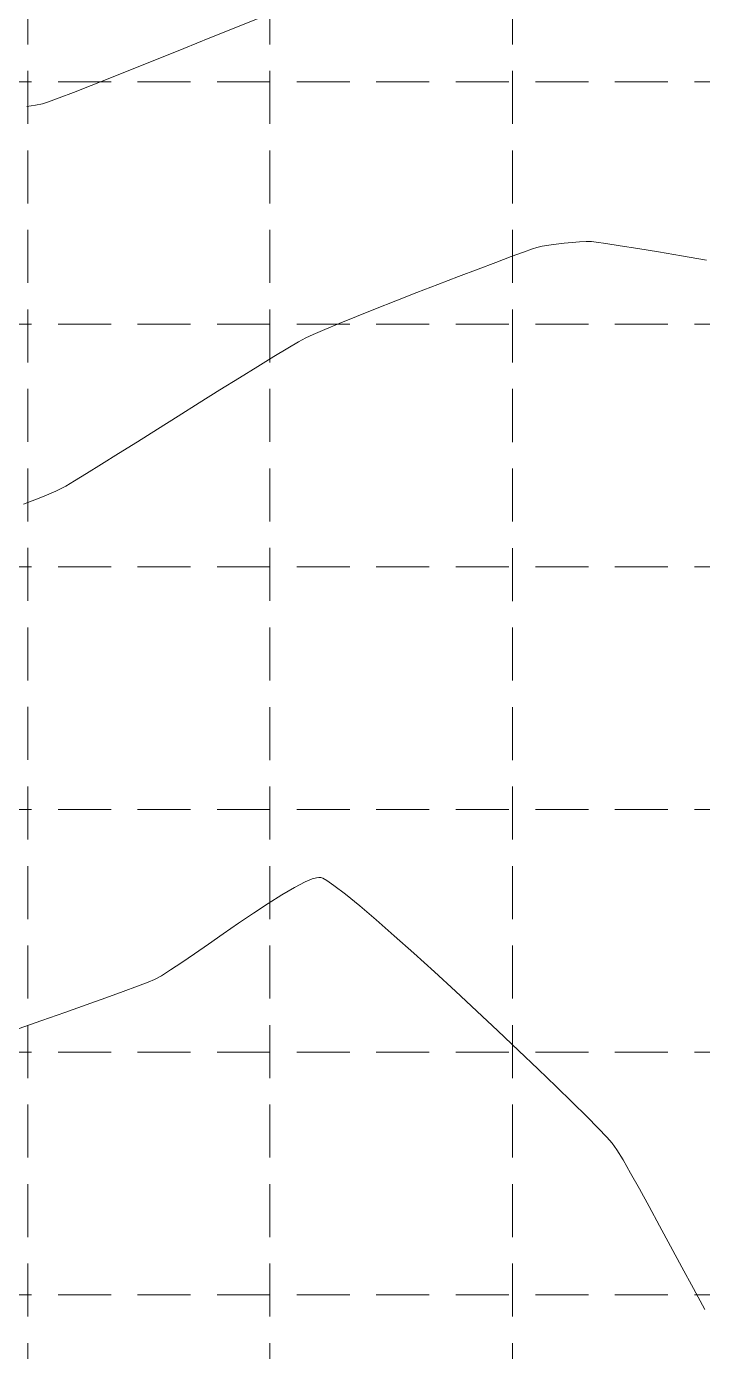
# Model space of a CAD drawing. Extents: x 2140663 to 2528301, y 336313 to 7007653.
# Drawn here: x 2527558.4 to 2527634.9, y 7006712 to 7006862 of the extents above; entities that cross this region are included whole.
import ezdxf

# ---------------------------------------------------------------- set-up
doc = ezdxf.new("R2010")
doc.units = 0
doc.header["$MEASUREMENT"] = 0
doc.linetypes.add('HIDDEN', pattern=[0.375, 0.25, -0.125])
doc.layers.add('1 EXISTING CONTOURS', color=43, linetype='Continuous')
doc.layers.add('GRID', color=254, linetype='HIDDEN')

msp = doc.modelspace()

# ---------------------------------------------------------------- linework, layer by layer
at = {"layer": '1 EXISTING CONTOURS', "color": 43, "lineweight": 0}
for points, elevation in [([(2527582.056515795, 7006861.900666418), (2527584.95441381, 7006863.067562728)], 604), ([(2527570.538121796, 7006857.253640558), (2527573.284930163, 7006858.359108086)], 604), ([(2527567.981348872, 7006856.230036514), (2527570.538121796, 7006857.253640558)], 604), ([(2527563.681530198, 7006854.53482894), (2527565.675516602, 7006855.314898469)], 604), ([(2527560.872715837, 7006853.486305483), (2527562.060294872, 7006853.916430439)], 604), ([(2527558.400880617, 7006852.96458042), (2527559.383672381, 7006853.1157819)], 604), ([(2527616.135407377, 7006837.001964626), (2527616.724655626, 7006837.125424015)], 603), ([(2527617.46578438, 7006837.249335005), (2527618.308692385, 7006837.367501572)], 603), ([(2527618.308692385, 7006837.367501572), (2527619.203278386, 7006837.473727696)], 603), ([(2527620.947079355, 7006837.625574526), (2527621.696091811, 7006837.658803189)], 603), ([(2527621.696091811, 7006837.658803189), (2527622.296377242, 7006837.655307323)], 603), ([(2527625.529536667, 7006837.192769992), (2527627.532306396, 7006836.874316603)], 603), ([(2527611.467356819, 7006835.312375963), (2527613.207184543, 7006835.963640306)], 603), ([(2527614.611269484, 7006836.479865818), (2527615.610410732, 7006836.83474357)], 603), ([(2527627.532306396, 7006836.874316603), (2527629.877352151, 7006836.490155489)], 603), ([(2527629.877352151, 7006836.490155489), (2527632.492524571, 7006836.0501443)], 603), ([(2527632.492524571, 7006836.0501443), (2527635.305674297, 7006835.56414068)], 603), ([(2527592.118632175, 7006827.715223248), (2527593.766104008, 7006828.397935136)], 603), ([(2527593.766104008, 7006828.397935136), (2527595.700641245, 7006829.182388579)], 603), ([(2527590.827426655, 7006827.160561848), (2527592.118632175, 7006827.715223248)], 603), ([(2527586.375549251, 7006824.664721193), (2527587.933988967, 7006825.60586118)], 603), ([(2527582.470605164, 7006822.253893228), (2527584.534346957, 7006823.534109656)], 603), ([(2527575.54637356, 7006817.914281185), (2527577.916395388, 7006819.404112333)], 603), ([(2527568.787317243, 7006813.663424836), (2527570.92161141, 7006815.004070777)], 603), ([(2527566.852045117, 7006812.452240614), (2527568.787317243, 7006813.663424836)], 603), ([(2527565.176018111, 7006811.410384772), (2527566.852045117, 7006812.452240614)], 603), ([(2527562.842591766, 7006809.994124861), (2527563.819459301, 7006810.577723968)], 603), ([(2527562.305638581, 7006809.699454109), (2527562.842591766, 7006809.994124861)], 603), ([(2527588.686018227, 7006764.562794506), (2527589.904808157, 7006765.194449193)], 602), ([(2527591.197351704, 7006765.664795138), (2527591.462198114, 7006765.695875968)], 602), ([(2527593.153003736, 7006764.793592955), (2527594.469061688, 7006763.790964712)], 602), ([(2527594.469061688, 7006763.790964712), (2527596.076707978, 7006762.478394656)], 602), ([(2527582.350424402, 7006760.498778406), (2527584.059409499, 7006761.658512646)], 602), ([(2527604.524775146, 7006755.01150873), (2527606.916562094, 7006752.811338941)], 602), ([(2527570.918391419, 7006753.371442611), (2527572.12835169, 7006753.842484841)], 602), ([(2527565.1368804, 7006751.254305777), (2527567.360915495, 7006752.054127838)], 602), ([(2527567.360915495, 7006752.054127838), (2527569.308665927, 7006752.767581863)], 602), ([(2527562.698300921, 7006750.391340928), (2527565.1368804, 7006751.254305777)], 602), ([(2527611.721419695, 7006748.319845743), (2527614.04465021, 7006746.116803584)], 602), ([(2527621.761448751, 7006738.61927906), (2527623.072017162, 7006737.29426207)], 602), ([(2527624.63635603, 7006735.612449422), (2527625.162903378, 7006734.865807363)], 602), ([(2527632.526684955, 7006721.564874501), (2527633.828728084, 7006719.165214526)], 602), ([(2527633.828728084, 7006719.165214526), (2527635.124453019, 7006716.804163997)], 602)]:
    msp.add_lwpolyline(points, dxfattribs=dict(at, elevation=elevation))
at = {"layer": '1 EXISTING CONTOURS', "color": 43, "lineweight": 0, "extrusion": (-0.3743273510635348, 0.9272966268922567, 0), "elevation": 5551296.309776558}
msp.add_lwpolyline([(-4966675.186854675, 604.0000000000003), (-4966678.369744955, 604.0000000000003)], dxfattribs=at)
at = {"layer": '1 EXISTING CONTOURS', "color": 43, "lineweight": 0, "extrusion": (-0.3745707577656109, 0.9271983323037721, 0), "elevation": 5549992.343592384}
msp.add_lwpolyline([(-4968129.081030658, 604.0000000000007), (-4968132.256363823, 604.0000000000007)], dxfattribs=at)
at = {"layer": '1 EXISTING CONTOURS', "color": 43, "lineweight": 0, "extrusion": (0.3742666957795919, -0.9273211096649459, 0), "elevation": -5551621.167141633}
msp.add_lwpolyline([(4966305.789199909, 604), (4966308.890540497, 604)], dxfattribs=at)
at = {"layer": '1 EXISTING CONTOURS', "color": 43, "lineweight": 0, "extrusion": (0.3688891351429308, -0.9294734025099917, 0), "elevation": -5580294.134375623}
msp.add_lwpolyline([(4934057.865674427, 604.0000000000003), (4934060.346468674, 604.0000000000003)], dxfattribs=at)
at = {"layer": '1 EXISTING CONTOURS', "color": 43, "lineweight": 0, "extrusion": (-0.3563903882751027, 0.9343371399795267, 0), "elevation": 5645965.024474056}
msp.add_lwpolyline([(-4858770.494400237, 604.0000000000007), (-4858772.229571898, 604.0000000000007)], dxfattribs=at)
at = {"layer": '1 EXISTING CONTOURS', "color": 43, "lineweight": 0, "extrusion": (0.1914540068673558, -0.981501585966337, 0), "elevation": -6393326.074173844}
msp.add_lwpolyline([(3822293.648246001, 604.0000000000007), (3822294.459274669, 604.0000000000007)], dxfattribs=at)
at = {"layer": '1 EXISTING CONTOURS', "color": 43, "lineweight": 0, "extrusion": (0.2966185324331759, -0.9549960451317007, 0), "elevation": -5941795.971538519}
msp.add_lwpolyline([(4492172.509679656, 604.0000000000007), (4492173.23535547, 604.0000000000007)], dxfattribs=at)
at = {"layer": '1 EXISTING CONTOURS', "color": 43, "lineweight": 0, "extrusion": (0.1649033506807543, -0.9863097307307985, 0), "elevation": -6494099.171319099}
msp.add_lwpolyline([(3648463.89074248, 603), (3648464.642158318, 603)], dxfattribs=at)
at = {"layer": '1 EXISTING CONTOURS', "color": 43, "lineweight": 0, "extrusion": (0.0978250312715276, -0.995203629041175, 0), "elevation": -6725965.654352279}
msp.add_lwpolyline([(3200939.898918737, 603), (3200940.799400523, 603)], dxfattribs=at)
at = {"layer": '1 EXISTING CONTOURS', "color": 43, "lineweight": 0, "extrusion": (0.07500555457135641, -0.9971831159739135, 0), "elevation": -6797514.565711803}
msp.add_lwpolyline([(3046051.823874518, 603.0000000000007), (3046052.67390719, 603.0000000000007)], dxfattribs=at)
at = {"layer": '1 EXISTING CONTOURS', "color": 43, "lineweight": 0, "extrusion": (-0.113766878658236, -0.9935074722015745, 0), "elevation": -7248905.26613699}
msp.add_lwpolyline([(1714065.589044786, 603.0000000000007), (1714066.135639051, 603.0000000000007)], dxfattribs=at)
at = {"layer": '1 EXISTING CONTOURS', "color": 43, "lineweight": 0, "extrusion": (-0.1414824082996282, -0.9899407700169427, 0), "elevation": -7293968.368914515}
msp.add_lwpolyline([(1510852.642731136, 603.0000000000007), (1510853.755696304, 603.0000000000007)], dxfattribs=at)
at = {"layer": '1 EXISTING CONTOURS', "color": 43, "lineweight": 0, "extrusion": (-0.1511618043473346, -0.9885090332953252, 0), "elevation": -7308402.295641948}
msp.add_lwpolyline([(1439412.90909963, 603.0000000000003), (1439414.515907751, 603.0000000000003)], dxfattribs=at)
at = {"layer": '1 EXISTING CONTOURS', "color": 43, "lineweight": 0, "extrusion": (0.3450761342481016, -0.9385746968528323, 0), "elevation": -5704219.946061536}
msp.add_lwpolyline([(4790245.667338017, 603), (4790247.163313718, 603)], dxfattribs=at)
at = {"layer": '1 EXISTING CONTOURS', "color": 43, "lineweight": 0, "extrusion": (0.3034948081478612, -0.9528330921138776, 0), "elevation": -5909227.792432989}
msp.add_lwpolyline([(4534934.398626832, 603.0000000000007), (4534934.94961173, 603.0000000000007)], dxfattribs=at)
at = {"layer": '1 EXISTING CONTOURS', "color": 43, "lineweight": 0, "extrusion": (0.3570708984922418, -0.9340772845166203, 0), "elevation": -5642389.21047375}
msp.add_lwpolyline([(4862916.931604957, 603), (4862919.290842889, 603)], dxfattribs=at)
at = {"layer": '1 EXISTING CONTOURS', "color": 43, "lineweight": 0, "extrusion": (-0.3542294095367904, 0.9351585562989929, 0), "elevation": 5657147.67732608}
msp.add_lwpolyline([(-4845742.480636647, 603.0000000000003), (-4845744.626122653, 603.0000000000003)], dxfattribs=at)
at = {"layer": '1 EXISTING CONTOURS', "color": 43, "lineweight": 0, "extrusion": (-0.3619648604424616, 0.9321917398287058, 0), "elevation": 5616807.505098921}
msp.add_lwpolyline([(-4892437.129071361, 603.0000000000007), (-4892439.693768788, 603.0000000000007)], dxfattribs=at)
at = {"layer": '1 EXISTING CONTOURS', "color": 43, "lineweight": 0, "extrusion": (-0.3595582460837149, 0.9331226434253982, 0), "elevation": 5629413.161271279}
msp.add_lwpolyline([(-4877929.90583154, 603), (-4877932.40480703, 603)], dxfattribs=at)
at = {"layer": '1 EXISTING CONTOURS', "color": 43, "lineweight": 0, "extrusion": (-0.3645057171309281, 0.9312011502241972, 0), "elevation": 5603444.334469054}
msp.add_lwpolyline([(-4907734.111525606, 603.0000000000007), (-4907736.667931376, 603.0000000000007)], dxfattribs=at)
at = {"layer": '1 EXISTING CONTOURS', "color": 43, "lineweight": 0, "extrusion": (0.3709909533009993, -0.9286364803133763, 0), "elevation": -5569082.051549978}
msp.add_lwpolyline([(4946687.813090309, 603), (4946690.130899029, 603)], dxfattribs=at)
at = {"layer": '1 EXISTING CONTOURS', "color": 43, "lineweight": 0, "extrusion": (0.3674093876880711, -0.9300593216772126, 0), "elevation": -5588104.416717269}
msp.add_lwpolyline([(4925191.080140442, 603.0000000000007), (4925193.554246407, 603.0000000000007)], dxfattribs=at)
at = {"layer": '1 EXISTING CONTOURS', "color": 43, "lineweight": 0, "extrusion": (-0.4784804887399464, 0.8780981846554418, 0), "elevation": 4943279.378176533}
msp.add_lwpolyline([(-5572101.124672009, 603.0000000000007), (-5572102.049677144, 603.0000000000007)], dxfattribs=at)
at = {"layer": '1 EXISTING CONTOURS', "color": 43, "lineweight": 0, "extrusion": (0.4196894270603317, -0.9076677722678991, 0), "elevation": -5299068.053287741}
msp.add_lwpolyline([(5234903.058256842, 603.0000000000007), (5234904.012062103, 603.0000000000007)], dxfattribs=at)
at = {"layer": '1 EXISTING CONTOURS', "color": 43, "lineweight": 0, "extrusion": (0.5053465327080825, -0.8629164976287793, 0), "elevation": -4768997.61274927}
msp.add_lwpolyline([(5721972.352658681, 603), (5721973.761200604, 603)], dxfattribs=at)
at = {"layer": '1 EXISTING CONTOURS', "color": 43, "lineweight": 0, "extrusion": (0.5232794099891375, -0.8521611696630047, 0), "elevation": -4648309.994618409}
msp.add_lwpolyline([(5820435.878038127, 603.0000000000007), (5820438.038664965, 603.0000000000007)], dxfattribs=at)
at = {"layer": '1 EXISTING CONTOURS', "color": 43, "lineweight": 0, "extrusion": (-0.5296339857998661, 0.8482262912016741, 0), "elevation": 4604677.275184724}
msp.add_lwpolyline([(-5855010.478500126, 603), (-5855013.102868456, 603)], dxfattribs=at)
at = {"layer": '1 EXISTING CONTOURS', "color": 43, "lineweight": 0, "extrusion": (0.5312365343959826, -0.847223550500661, 0), "elevation": -4593600.680547275}
msp.add_lwpolyline([(5863701.993874723, 603.0000000000007), (5863704.741852585, 603.0000000000007)], dxfattribs=at)
at = {"layer": '1 EXISTING CONTOURS', "color": 43, "lineweight": 0, "extrusion": (-0.5326299937830009, 0.8463482083177823, 0), "elevation": 4583945.240209808}
msp.add_lwpolyline([(-5871247.638576351, 603), (-5871250.417183308, 603)], dxfattribs=at)
at = {"layer": '1 EXISTING CONTOURS', "color": 43, "lineweight": 0, "extrusion": (0.5325557224262061, -0.8463949447575299, 0), "elevation": -4584460.440154482}
msp.add_lwpolyline([(5870842.676967723, 603.0000000000007), (5870845.362585288, 603.0000000000007)], dxfattribs=at)
at = {"layer": '1 EXISTING CONTOURS', "color": 43, "lineweight": 0, "extrusion": (0.5231198128365225, -0.8522591515600649, 0), "elevation": -4649399.725945204}
msp.add_lwpolyline([(5819540.834286232, 603), (5819542.426007257, 603)], dxfattribs=at)
at = {"layer": '1 EXISTING CONTOURS', "color": 43, "lineweight": 0, "extrusion": (0.3693114268529363, -0.9293056924370195, 0), "elevation": -5578010.413723855}
msp.add_lwpolyline([(4936569.356611609, 603.0000000000007), (4936570.402021639, 603.0000000000007)], dxfattribs=at)
at = {"layer": '1 EXISTING CONTOURS', "color": 43, "lineweight": 0, "extrusion": (-0.3882097545610776, 0.9215710425483365, 0), "elevation": 5476048.544669868}
msp.add_lwpolyline([(-5049437.577210642, 603), (-5049438.556873389, 603)], dxfattribs=at)
at = {"layer": '1 EXISTING CONTOURS', "color": 43, "lineweight": 0, "extrusion": (0.4026358609995286, -0.9153602369762237, 0), "elevation": -5396067.753378732}
msp.add_lwpolyline([(5134821.341017312, 603.0000000000007), (5134822.201052703, 603.0000000000007)], dxfattribs=at)
at = {"layer": '1 EXISTING CONTOURS', "color": 43, "lineweight": 0, "extrusion": (0.4138101370720336, -0.9103632079870236, 0), "elevation": -5332810.851595231}
msp.add_lwpolyline([(5200487.924857213, 603), (5200488.611116976, 603)], dxfattribs=at)
at = {"layer": '1 EXISTING CONTOURS', "color": 43, "lineweight": 0, "extrusion": (0.3437403908201719, -0.9390647175348436, 0), "elevation": -5711022.334564354}
msp.add_lwpolyline([(4782063.463206906, 603), (4782064.520931901, 603)], dxfattribs=at)
at = {"layer": '1 EXISTING CONTOURS', "color": 43, "lineweight": 0, "extrusion": (-0.3836043035707018, 0.923497557269123, 0), "elevation": 5501136.176285874}
msp.add_lwpolyline([(-5022048.385568544, 602.0000000000007), (-5022049.256682564, 602.0000000000007)], dxfattribs=at)
at = {"layer": '1 EXISTING CONTOURS', "color": 43, "lineweight": 0, "extrusion": (0.2687564037269857, -0.9632081786694595, 0), "elevation": -6069667.6740588}
msp.add_lwpolyline([(4317709.148735318, 602), (4317709.655450156, 602)], dxfattribs=at)
at = {"layer": '1 EXISTING CONTOURS', "color": 43, "lineweight": 0, "extrusion": (-0.0301666775370628, -0.9995448822170894, 0), "elevation": -7079825.828792652}
msp.add_lwpolyline([(2315070.269050492, 602.0000000000007), (2315070.382237016, 602.0000000000007)], dxfattribs=at)
at = {"layer": '1 EXISTING CONTOURS', "color": 43, "lineweight": 0, "extrusion": (-0.18192967840303, -0.9833115437724558, 0), "elevation": -7349677.512340769}
msp.add_lwpolyline([(1210671.344892164, 602.0000000000007), (1210671.433321689, 602.0000000000007)], dxfattribs=at)
at = {"layer": '1 EXISTING CONTOURS', "color": 43, "lineweight": 0, "extrusion": (0.3510686645864118, 0.9363497171172284, 0), "elevation": 7448141.288477892}
msp.add_lwpolyline([(93146.13110416709, 602), (93145.89227040345, 602)], dxfattribs=at)
at = {"layer": '1 EXISTING CONTOURS', "color": 43, "lineweight": 0, "extrusion": (-0.4815468732990202, -0.8764203379748426, 0), "elevation": -7358025.838352758}
msp.add_lwpolyline([(-1158853.128100847, 602), (-1158852.609664178, 602)], dxfattribs=at)
at = {"layer": '1 EXISTING CONTOURS', "color": 43, "lineweight": 0, "extrusion": (0.5599618603912644, 0.8285183853766639, 0), "elevation": 7220589.217769882}
msp.add_lwpolyline([(1829364.632056061, 602), (1829363.651128559, 602)], dxfattribs=at)
at = {"layer": '1 EXISTING CONTOURS', "color": 43, "lineweight": 0, "extrusion": (0.533472228002364, -0.8458175819585413, 0), "elevation": -4578046.344177602}
msp.add_lwpolyline([(5875789.774845051, 602), (5875791.616691357, 602)], dxfattribs=at)
at = {"layer": '1 EXISTING CONTOURS', "color": 43, "lineweight": 0, "extrusion": (-0.5062712778864745, 0.8623742767425268, 0), "elevation": 4762807.968103236}
msp.add_lwpolyline([(-5727049.476928821, 602), (-5727051.114063201, 602)], dxfattribs=at)
at = {"layer": '1 EXISTING CONTOURS', "color": 43, "lineweight": 0, "extrusion": (-0.5505988386345495, 0.834769979631686, 0), "elevation": 4457349.43929861}
msp.add_lwpolyline([(-5967866.125556797, 602), (-5967868.110439101, 602)], dxfattribs=at)
at = {"layer": '1 EXISTING CONTOURS', "color": 43, "lineweight": 0, "extrusion": (0.6481736899418985, 0.7614925263369979, 0), "elevation": 6973918.536838505}
msp.add_lwpolyline([(2616853.568155663, 602.0000000000003), (2616851.133050267, 602.0000000000003)], dxfattribs=at)
at = {"layer": '1 EXISTING CONTOURS', "color": 43, "lineweight": 0, "extrusion": (-0.6587070560542516, -0.7523995044551406, 0), "elevation": -6936830.021045938}
msp.add_lwpolyline([(-2713639.41416726, 602), (-2713636.681492998, 602)], dxfattribs=at)
at = {"layer": '1 EXISTING CONTOURS', "color": 43, "lineweight": 0, "extrusion": (0.5710323891600978, -0.8209275306201582, 0), "elevation": -4308711.213047091}
msp.add_lwpolyline([(6076045.005623612, 602.0000000000007), (6076047.042523572, 602.0000000000007)], dxfattribs=at)
at = {"layer": '1 EXISTING CONTOURS', "color": 43, "lineweight": 0, "extrusion": (0.568072600542293, -0.8229784447439169, 0), "elevation": -4330562.579087371}
msp.add_lwpolyline([(6060492.366879548, 602), (6060494.449632511, 602)], dxfattribs=at)
at = {"layer": '1 EXISTING CONTOURS', "color": 43, "lineweight": 0, "extrusion": (-0.6663449966783022, -0.7456435779927255, 0), "elevation": -6908798.530449249}
msp.add_lwpolyline([(-2784230.17110491, 602.0000000000007), (-2784227.203345302, 602.0000000000007)], dxfattribs=at)
at = {"layer": '1 EXISTING CONTOURS', "color": 43, "lineweight": 0, "extrusion": (-0.5704664274529003, 0.8213209209250213, 0), "elevation": 4312898.116678464}
msp.add_lwpolyline([(-6073071.846196317, 602.0000000000007), (-6073073.773877008, 602.0000000000007)], dxfattribs=at)
at = {"layer": '1 EXISTING CONTOURS', "color": 43, "lineweight": 0, "extrusion": (-0.5656478770841805, 0.8246468814893803, 0), "elevation": 4348381.573241205}
msp.add_lwpolyline([(-6047714.301990592, 602), (-6047716.057108447, 602)], dxfattribs=at)
at = {"layer": '1 EXISTING CONTOURS', "color": 43, "lineweight": 0, "extrusion": (-0.6722328595334509, -0.7403397750786322, 0), "elevation": -6886518.246710741}
msp.add_lwpolyline([(-2838887.932255467, 602), (-2838884.792077088, 602)], dxfattribs=at)
at = {"layer": '1 EXISTING CONTOURS', "color": 43, "lineweight": 0, "extrusion": (0.5311981334570982, -0.84724762791742, 0), "elevation": -4593813.791077267}
msp.add_lwpolyline([(5863455.714863789, 602.0000000000007), (5863456.935995243, 602.0000000000007)], dxfattribs=at)
at = {"layer": '1 EXISTING CONTOURS', "color": 43, "lineweight": 0, "extrusion": (0.5544540124030766, -0.8322143642897118, 0), "elevation": -4429698.422183767}
msp.add_lwpolyline([(5988407.490799624, 602.0000000000007), (5988409.010205287, 602.0000000000007)], dxfattribs=at)
at = {"layer": '1 EXISTING CONTOURS', "color": 43, "lineweight": 0, "extrusion": (0.3512324066377666, -0.9362883084432074, 0), "elevation": -5672576.445212497}
msp.add_lwpolyline([(4827532.229757398, 602.0000000000007), (4827533.949020019, 602.0000000000007)], dxfattribs=at)
at = {"layer": '1 EXISTING CONTOURS', "color": 43, "lineweight": 0, "extrusion": (-0.3879101459313743, 0.9216971946813661, 0), "elevation": 5477634.487280185}
msp.add_lwpolyline([(-5047647.045600077, 602.0000000000007), (-5047647.857639843, 602.0000000000007)], dxfattribs=at)
at = {"layer": '1 EXISTING CONTOURS', "color": 43, "lineweight": 0, "extrusion": (0.4771815499813382, -0.8788047384700471, 0), "elevation": -4951457.611845736}
msp.add_lwpolyline([(5564736.830171961, 602.0000000000007), (5564737.692412419, 602.0000000000007)], dxfattribs=at)
at = {"layer": '1 EXISTING CONTOURS', "color": 43, "lineweight": 0, "extrusion": (0.6810749108524993, 0.7322137432521056, 0), "elevation": 6851930.359400395}
msp.add_lwpolyline([(2921375.024502326, 602.0000000000007), (2921371.727848998, 602.0000000000007)], dxfattribs=at)
at = {"layer": '1 EXISTING CONTOURS', "color": 43, "lineweight": 0, "extrusion": (-0.3290184664599095, 0.9443234873327941, 0), "elevation": 5785024.16154525}
msp.add_lwpolyline([(-4692184.346168812, 602.0000000000003), (-4692187.090338176, 602.0000000000003)], dxfattribs=at)
at = {"layer": '1 EXISTING CONTOURS', "color": 43, "lineweight": 0, "extrusion": (0.6846968121503016, 0.7288280149879083, 0), "elevation": 6837362.157482836}
msp.add_lwpolyline([(2955307.28516847, 602), (2955304.004555378, 602)], dxfattribs=at)
at = {"layer": '1 EXISTING CONTOURS', "color": 43, "lineweight": 0, "extrusion": (0.324285966556121, -0.9459590963116549, 0), "elevation": -5808446.141884006}
msp.add_lwpolyline([(4663156.169203596, 602.0000000000003), (4663159.004894297, 602.0000000000003)], dxfattribs=at)
at = {"layer": '1 EXISTING CONTOURS', "color": 43, "lineweight": 0, "extrusion": (-0.6914428566228147, -0.7224311565992166, 0), "elevation": -6809592.376632371}
msp.add_lwpolyline([(-3018737.412920411, 602.0000000000007), (-3018734.353060363, 602.0000000000007)], dxfattribs=at)
at = {"layer": '1 EXISTING CONTOURS', "color": 43, "lineweight": 0, "extrusion": (-0.694978450137413, -0.7190305653062319, 0), "elevation": -6794701.927629344}
msp.add_lwpolyline([(-3052102.74153845, 602), (-3052099.886408253, 602)], dxfattribs=at)
at = {"layer": '1 EXISTING CONTOURS', "color": 43, "lineweight": 0, "extrusion": (-0.6989941983709722, -0.7151273387612321, 0), "elevation": -6777503.304951207}
msp.add_lwpolyline([(-3090103.065161208, 602), (-3090100.477659153, 602)], dxfattribs=at)
at = {"layer": '1 EXISTING CONTOURS', "color": 43, "lineweight": 0, "extrusion": (0.7039901236599658, 0.7102097618233827, 0), "elevation": 6755674.922364803}
msp.add_lwpolyline([(3137535.394857739, 602), (3137533.137861206, 602)], dxfattribs=at)
at = {"layer": '1 EXISTING CONTOURS', "color": 43, "lineweight": 0, "extrusion": (0.7224634675359191, 0.6914090960321366, 0), "elevation": 6670637.227993712}
msp.add_lwpolyline([(3314490.138392461, 602.0000000000007), (3314488.730722548, 602.0000000000007)], dxfattribs=at)
at = {"layer": '1 EXISTING CONTOURS', "color": 43, "lineweight": 0, "extrusion": (0.7473480836104306, 0.6644327218942615, 0), "elevation": 6544519.842640419}
msp.add_lwpolyline([(3557034.804843524, 602.0000000000007), (3557033.915268002, 602.0000000000007)], dxfattribs=at)
at = {"layer": '1 EXISTING CONTOURS', "color": 43, "lineweight": 0, "extrusion": (0.8517286292785268, 0.5239831505566968, 0), "elevation": 5824261.725430803}
msp.add_lwpolyline([(4643403.686687672, 602), (4643402.343526359, 602)], dxfattribs=at)
at = {"layer": '1 EXISTING CONTOURS', "color": 43, "lineweight": 0, "extrusion": (0.8661149365126057, 0.499844892691488, 0), "elevation": 5691494.582352294}
msp.add_lwpolyline([(4805215.852512645, 602.0000000000007), (4805214.13579039, 602.0000000000007)], dxfattribs=at)
at = {"layer": '1 EXISTING CONTOURS', "color": 43, "lineweight": 0, "extrusion": (0.8734881614942565, 0.4868453879101494, 0), "elevation": 5619047.293674419}
msp.add_lwpolyline([(4889734.24463901, 602), (4889732.212268492, 602)], dxfattribs=at)
at = {"layer": '1 EXISTING CONTOURS', "color": 43, "lineweight": 0, "extrusion": (0.8775331775815534, 0.4795159249113863, 0), "elevation": 5577916.016794786}
msp.add_lwpolyline([(4936600.703503391, 602.0000000000003), (4936598.413986135, 602.0000000000003)], dxfattribs=at)
at = {"layer": '1 EXISTING CONTOURS', "color": 43, "lineweight": 0, "extrusion": (0.87964801067695, 0.4756252488168439, 0), "elevation": 5556000.618976029}
msp.add_lwpolyline([(4961250.660198922, 602), (4961248.172265067, 602)], dxfattribs=at)
at = {"layer": '1 EXISTING CONTOURS', "color": 43, "lineweight": 0, "extrusion": (0.8804437068793516, 0.4741506923084121, 0), "elevation": 5547680.030751983}
msp.add_lwpolyline([(4970550.531003695, 602), (4970547.903478817, 602)], dxfattribs=at)
at = {"layer": '1 EXISTING CONTOURS', "color": 43, "lineweight": 0, "extrusion": (0.8801864141195255, 0.4746281453932238, 0), "elevation": 5550375.071497798}
msp.add_lwpolyline([(4967538.298803317, 602), (4967535.590544769, 602)], dxfattribs=at)
at = {"layer": 'GRID', "color": 253, "linetype": 'HIDDEN', "lineweight": 0, "ltscale": 24}
for p, q in [((2527585.894514162, 7006031.98171064), (2527585.894514162, 7007624.562990395)), ((2527613.351986231, 7006031.977393753), (2527613.351986231, 7007624.562990395)), ((2527558.44858376, 7006031.986025713), (2527558.615889325, 7007623.424882863)), ((2527228.947377252, 7006855.753772439), (2528272.331315909, 7006855.753772439)), ((2527228.947377252, 7006828.296300367), (2528272.331315909, 7006828.296300367)), ((2527228.947377252, 7006800.838828297), (2528272.331315909, 7006800.838828297)), ((2527228.947377252, 7006773.381356229), (2528272.331315909, 7006773.381356229)), ((2527228.947377252, 7006745.923884156), (2528272.331315909, 7006745.923884156)), ((2527228.947377252, 7006718.466412088), (2528272.331315909, 7006718.466412088))]:
    msp.add_line(p, q, dxfattribs=at)

doc.saveas('drawing.dxf')
